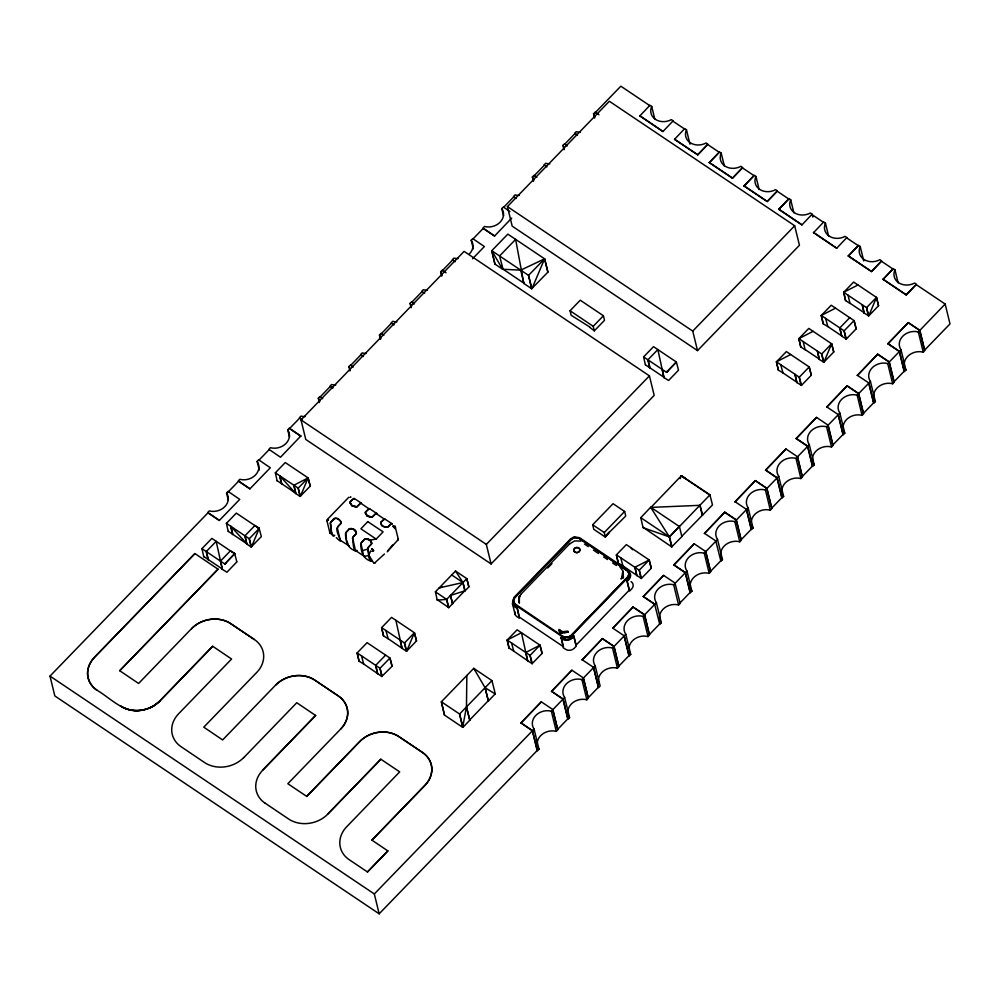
<?xml version="1.0" encoding="UTF-8"?>
<svg xmlns="http://www.w3.org/2000/svg" width="1000" height="1000" viewBox="0 0 1000 1000"><rect width="100%" height="100%" fill="white"/><g stroke="black" fill="none" stroke-linecap="round" stroke-linejoin="round"><path stroke-width="1.5" d="M466.85 675.462L466.463 706.925L462.663 727.325L444.438 715.05L441.362 701.787L473.738 668.35L491.938 680.6L495.213 693.587M573.837 550.2A3.062 2.55 -13.7 0 1 578.513 547.725L579.925 549.575L579.163 551.525A3.062 2.55 -13.7 0 1 575.225 552.288L573.763 550.363L574.525 548.413M371.512 561.3C367.812 560.15 368.9 551.775 367.7 548.688A2.163 0.963 -56.1 0 1 368.212 547.4L371.675 543.65C371.737 540.188 367.775 538.2 364.725 538.975L361.337 542.638A2.338 1.037 -56.1 0 0 360.8 543.837C360.85 551.663 363.088 559.237 371.512 561.3L372.225 560.562A2.175 0.963 -56.1 0 1 370.763 560.788L368.913 555.35L368.013 548.275A2.163 0.963 -56.1 0 1 368.688 546.987L371.7 543.737C371.788 540.25 367.825 538.212 364.75 539.062L361.6 542.513A2.338 1.037 -56.1 0 0 361.05 543.7L363.35 554.763M236.775 561.7L234.725 553.75L211.875 538.4L201.95 548.65L206.287 551.562L208.475 559.725L203.85 556.613M232.512 534.5L230.75 526.287L244.95 535.8L246.788 544.038L251.188 547L261.337 536.587L259.188 528.475L236.337 513.112L226.412 523.375L230.75 526.287L232.938 534.438L228.312 531.325M277.162 480.962L275.338 472.812L285.262 462.55L308.113 477.912L310.262 486.087L300.113 496.438L295.75 493.537L279.675 475.712L281.875 483.875L277.238 480.763M381.788 676.488L363.688 663.988L361.488 655.825L357.15 652.925L367.088 642.663L389.95 658.025L392.062 666.263L389.95 658.025L380 668.263L381.788 676.488L392.013 666.325M401.987 648.238L388.162 638.7L385.95 630.538L381.625 627.65L391.55 617.388L414.4 632.75L416.55 640.85L406.625 651.2L402.088 648.413L395.875 620.3M437.212 599.975L435.4 591.825L455.525 571.025L466.775 578.612L450.487 595.45L452.612 603.638L448.812 607.612L437.287 599.775M509.05 648.275L507.212 640.037L521.45 632.725L527.612 660.788L532.137 663.662L542.137 653.337L539.987 645.175L517.137 629.812L507.212 640.037L511.538 642.962L513.737 651.137L509.113 648.025M519.025 599.125L519.325 603.15L519.388 598.075M527.562 660.662L513.737 651.137M645.425 365.062L643.6 356.912L653.525 346.65L657.837 349.562L664 377.638L668.6 380.475L678.512 370.188L676.375 362.013L657.837 349.562L647.938 359.812L650.125 367.975L645.5 364.862M641.338 578.475L622.938 565.938L620.737 557.775L616.413 554.85L626.35 544.612L649.188 559.975L651.3 568.212L641.413 578.438L639.25 570.212L620.737 557.775M680.2 478.675L681.287 475.838L684.912 478.062L681.287 475.838L650.938 507.4L679.425 526.55L681.875 536.625L671.688 546.875L643.088 527.337M681.637 475.975L709.938 494.862L712.487 504.938L681.812 536.3M819.212 359.263L817.4 351.1L798.863 338.65L808.8 328.413L831.637 343.775L833.75 352.013L823.787 362.262L819.262 359.387M326.975 520.862L327.475 519.663A2.175 1.713 -5.3 0 0 326.975 520.862L329.9 532.913M387.225 551.862L397.7 540.125A2.25 1.762 -5.2 0 0 398.2 538.925L395.213 526.737M520.9 594.325L518.775 598.112L519.087 602.137M397.713 540.425L397.912 539.862A2.175 1.7 -5.7 0 0 398.2 538.925M337.2 527.837C334.875 532.388 346.213 547.612 336.3 537.638M327.488 519.3L348.825 497.238M370.588 550.837L368.913 555.35L373.45 562.587M208.038 559.775L206.287 551.562L216.188 541.312L222.35 569.375L226.95 572.225L236.875 561.862M468.9 586.85L466.775 578.612L468.85 586.912L465.188 590.7L450.487 595.45L446.65 599.388L437.325 600.15M518.775 598.112L519.562 596.125M475.688 670.65L473.738 668.35L485.062 687.7L488.387 700.987L495.312 693.763M825.612 318.387L839.825 327.912L841.65 336.15L846.35 339.012L856.175 328.837L854.075 320.6L831.213 305.238L821.287 315.475L823.213 323.812L827.812 326.562L825.612 318.387L821.287 315.475L835.525 308.15M255.05 525.513L259.188 528.475L251.475 546.888L249.275 538.713L244.95 535.8L254.875 525.562M416.475 641.038L414.4 632.75L406.688 651.15L404.487 642.975L385.95 630.538M833.75 352.013L831.637 343.775L823.925 362.188L821.712 354L817.4 351.1L819.325 359.438M878.562 305.725L876.488 297.425L868.775 315.837L864.112 313.038L862.25 304.75L843.713 292.3L853.65 282.062L876.488 297.425L878.562 305.725L868.775 315.837L866.562 307.65L862.25 304.75L864.175 313.087M395.1 528.35L395.35 527.175A2.175 1.887 -24.5 0 0 394.613 526.013A2.25 1.95 -24.3 0 1 395.35 527.175L395.35 527.275A2.175 1.887 -24.3 0 1 395.112 528.35L394.9 528.65M513.663 600.087C511.613 603.212 514.35 606.55 517.163 607.913L519.425 617.163L563.438 646.725L561.188 637.475L563.263 647.763L565.575 649.312A6.225 5.175 -13.7 0 0 574.288 648.213L576.325 646.112L573.9 636.175L570.35 638.25M628.85 577.775L626.962 580.95L629.212 590.212L575.938 645.275L573.675 636.025M513.25 600.262L512.475 603.675L515.15 614.513M222.413 569.425L220.475 561.1L230.4 550.85L234.725 553.538L224.812 564.012L206.287 551.562M666.7 372.238L676.375 362.013L666.462 372.262L667.725 370.85L666.462 372.262L643.6 356.912M337.887 526.775L341.112 523.188L340.487 520.812L337.512 518.575A6.112 5.075 -13.7 0 0 334.15 518.438L330.75 522.087A2.338 1.037 -56.1 0 0 330.213 523.3C330.913 524.5 330.85 539.5 334.688 535.35M337.788 526.625L341.112 523.188M523.875 283.163L503.025 269.163L499.588 255.95L515.625 239.387L523.812 283.425L531.688 288.712L547.925 272.125L544.6 258.837L507.825 234.137L491.775 250.712L494.938 264.075L502.65 269.25L520.75 270.138L544.6 258.837L547.888 272.175M444.525 715.15L441.362 701.787L459.575 714.025L463.025 727.237L469.825 720.163L466.463 706.925L491.938 680.6M495.238 693.95L485.062 687.7L488.387 700.987M542.062 653.462L539.987 645.175L525.75 652.487L511.538 642.962M651.263 568.275L649.188 559.975L634.938 567.288L636.775 575.538M780.763 364.738L794.975 374.263L796.8 382.5L801.5 385.363L811.325 375.188L809.212 366.95L786.375 351.587L776.438 361.825L778.363 370.163L782.962 372.912L780.763 364.738L776.438 361.825L790.675 354.513M387.75 550.75L392.663 544.963M225.3 563.562L224.812 564.012L226.075 562.587M609.087 532.225L605.938 535.675L625.75 516.025L624.637 511.488L613.05 503.7L592.675 524.775L593.775 529.312L605.363 537.1L609.312 532.375M340.975 522L338.738 519.15A6.225 5.225 -15.9 0 0 335.163 518.387L331.025 521.975A2.338 1.037 -56.1 0 0 330.462 523.15C331.425 525.8 330.35 535.775 334.375 535.6M364.387 556.375L355.475 550.513L352.675 538.212A2.338 1.037 -56.1 0 1 353.188 537.038L356.413 533.462C356.5 530 352.55 527.875 349.462 528.8L346.312 532.25A2.338 1.037 -56.1 0 0 345.75 533.425L346.475 539.15M605.363 537.1L604.25 532.55L624.637 511.488M643.012 527.525L640.788 517.688L650.55 507.35M672.05 546.788L669.425 536.925L679.225 526.55L669.425 536.925L671.612 546.838M219.35 520.438L207.725 512.5L209.275 510.9A14.013 11.638 -13.7 0 0 224.862 506.625A14.013 11.638 -13.7 0 0 226.562 493.025L228.113 491.425L239.737 499.375L219.35 520.438L208 512.812L50 676.1L54.837 695.95L379.162 913.812L537.163 750.537L532.325 730.688L520.938 722.887L541.325 701.825L552.9 709.6L557.825 729.788L556.287 731.388A14.013 11.638 -13.7 0 0 537.225 743.225M249.925 488.837L238.3 480.887L239.85 479.3A14.013 11.638 -13.7 0 0 255.45 475.025A14.013 11.638 -13.7 0 0 257.15 461.425L258.688 459.825L270.312 467.775L249.925 488.837L238.575 481.213L228.388 491.75M300.85 436L280.512 457.238L268.888 449.288L270.425 447.7A14.013 11.638 -13.7 0 0 286.025 443.425A14.013 11.638 -13.7 0 0 287.725 429.812L289.275 428.225L300.9 436.175L289.55 428.55L299.738 418.013M319.363 402.537L318.312 398.212L319.85 396.625L322.425 398.35M349.95 370.938L348.888 366.613L350.438 365.012L353.225 367.038M380.525 339.338L379.475 335.012L381.012 333.413L383.812 335.438M411.1 307.738L410.05 303.412L411.587 301.812L414.162 303.538M441.688 276.137L440.625 271.8L442.175 270.212L446.037 272.8M469.513 253.812A14.013 11.638 -13.7 0 0 471.213 240.2L472.75 238.612L484.375 246.55L472.575 258.75M511.7 218.113L494.575 236.025L482.95 228.075L484.487 226.475A14.013 11.638 -13.7 0 0 500.087 222.213A14.013 11.638 -13.7 0 0 501.788 208.6L503.338 207L509.913 211.562M533.425 181.325L532.375 177L533.913 175.4L536.487 177.125M564 149.725L562.95 145.4L564.5 143.8L567.075 145.525M594.587 118.125L593.525 113.787L595.075 112.2L598.938 114.787M258.962 460.15L269.163 449.613M350.7 365.337L360.9 354.8L363.425 356.5M381.287 333.738L391.475 323.2M422.062 291.6L411.863 302.137L414.387 303.825M473.025 238.925L483.225 228.4L494.575 236.025M503.612 207.325L513.8 196.8M544.375 165.188L534.188 175.725L536.712 177.425M301 419.925L464.1 251.375L649.425 375.863L654.188 395.387L491.087 563.938L305.763 439.438L301 419.925L486.337 544.412L491.087 563.938M507.425 206.6L609.35 101.263L794.688 225.763L799.438 245.275L697.513 350.613L512.175 226.125L507.425 206.6L692.75 331.1L697.513 350.613M327.825 813.988L380.825 759.2L399.688 771.875L346.712 826.737A28.012 23.287 -13.7 0 0 349.212 859.7L367.475 871.975L387.863 850.913L371.887 840.113L424.9 785.337A28.012 23.287 -13.7 0 0 422.4 752.362L398.9 736.587A28.012 23.287 -13.7 0 0 359.7 741.538L306.712 796.4L287.85 783.725L340.838 728.863A28.012 23.287 -13.7 0 0 338.363 695.987L314.837 680.113A28.012 23.287 -13.7 0 0 275.637 685.075L222.65 739.938L203.775 727.175L256.775 672.4A28.012 23.287 -13.7 0 0 254.275 639.438L230.775 623.65A28.012 23.287 -13.7 0 0 191.575 628.6L138.6 683.462L119.712 670.713L218.05 569.188L194.875 553.538L94.5 657.25A28.012 23.287 -13.7 0 0 97.013 690.225C110.525 698.112 123.338 713.062 140.638 710.438C147.787 709.425 154.588 706.225 159.725 701.137L212.712 646.275L159.7 701.05C149.787 711.287 132.675 713.775 120.525 706.087M194.887 553.625L94.525 657.337A28.012 23.287 -13.7 0 0 97.025 690.312M639.8 115.962L649.95 105.262L651.712 106.438A14.013 11.638 -13.7 0 0 655.425 119.362A14.013 11.638 -13.7 0 0 671.363 119.637L673.112 120.825L662.962 131.525L639.763 115.787L662.962 131.525M119.712 670.713L218.05 569.188M224.812 564.012L234.725 553.75L234.112 553.237L234.725 553.75M697.712 154.863L674.55 139.3L684.7 128.6L686.462 129.775A14.013 11.638 -13.7 0 0 690.175 142.7A14.013 11.638 -13.7 0 0 706.112 142.988L707.862 144.162L697.712 154.863L707.7 144.537L719.287 152.325L709.3 162.65L732.463 178.212L742.45 167.887L754.038 175.662L744.05 185.987L767.212 201.55L777.2 191.225L788.787 199.013L778.8 209.325L801.963 224.887L812.113 214.188L810.362 213.012A14.013 11.638 -13.7 0 1 794.412 212.725A14.013 11.638 -13.7 0 1 790.7 199.812L788.95 198.625L778.8 209.325M361.388 503.175L354.212 498.4A2.338 1.037 -56.1 0 0 353.4 498.65L350.05 502L351.812 505.65L357 506.675L360.45 503.25A2.338 1.037 -56.1 0 1 361.238 503.088L361.488 503.325M709.3 162.65L719.45 151.938L721.2 153.125A14.013 11.638 -13.7 0 0 724.912 166.05A14.013 11.638 -13.7 0 0 740.863 166.325L742.613 167.5L732.463 178.212M589.775 327.013L571.163 315.275L570.05 310.738L580.25 300.2L603.413 315.763L604.525 320.3L594.325 330.838L589.575 327.225M367.8 521.6L360.887 528.812L376.175 539.075L383.1 531.862L367.812 521.65M391.925 524.212L391.775 524.012A2.163 0.963 -56.1 0 0 390.988 524.062L387.6 527.3L382.388 526.2L380.625 522.55L383.975 519.188A2.338 1.037 -56.1 0 1 384.8 518.938L392.075 523.862M356.225 551.025C347.8 548.962 345.562 541.4 345.5 533.562A2.338 1.037 -56.1 0 1 346.037 532.362L349.438 528.713C352.475 528.013 356.45 529.888 356.388 533.375L353.075 536.9A2.338 1.037 -56.1 0 0 352.488 538.1C353.05 539.412 353.062 554.4 356.938 550.3M380.625 522.55L381.5 525.25L384.762 527.212L387.575 527.212L390.763 523.962A2.163 0.963 -56.1 0 1 391.7 523.587L391.912 523.675M594.325 330.838L593.212 326.3L603.413 315.763M744.05 185.987L754.2 175.287L755.95 176.462A14.013 11.638 -13.7 0 0 759.663 189.387A14.013 11.638 -13.7 0 0 775.612 189.675L777.362 190.85L767.212 201.55M243.787 757.6L296.775 702.738L315.65 715.5L262.65 770.275A28.012 23.287 -13.7 0 0 265.15 803.238M262.625 770.188L315.637 715.413M486.337 544.412L649.425 375.863M692.75 331.1L794.688 225.763M377.537 673.587L375.7 665.337L385.613 655.113M452.575 603.45L464.75 590.763L462.95 582.537L455.525 571.025M813.55 232.675L823.7 221.975L825.45 223.15A14.013 11.638 -13.7 0 0 829.163 236.075A14.013 11.638 -13.7 0 0 845.113 236.35L846.862 237.537L836.712 248.238L813.512 232.5L836.712 248.238M871.462 271.575L848.3 256.012L858.45 245.312L860.2 246.488A14.013 11.638 -13.7 0 0 863.913 259.413A14.013 11.638 -13.7 0 0 879.862 259.7L881.612 260.875L871.462 271.575L881.45 261.25L893.037 269.037L883.05 279.363L906.213 294.925L916.2 284.6L945.163 304.05L950 323.9L924.513 350.238M520.925 594.2L569.85 543.638M848.3 256.012L858.288 245.688L846.7 237.913M547.725 567.987L551.975 563.587M514.95 611.838A6.225 5.175 -13.7 0 0 516.925 616.638L519.237 618.188L517.163 607.913M380.85 759.287L327.85 814.062A28.012 23.287 -13.7 0 1 288.65 819.025L265.125 803.15M883.05 279.363L893.2 268.65L894.95 269.837A14.013 11.638 -13.7 0 0 898.662 282.762A14.013 11.638 -13.7 0 0 914.613 283.038L916.363 284.212L906.213 294.925M841.75 336.262L839.825 327.912L849.725 317.688M469.725 719.925L488.075 700.962M371.912 840.2L424.925 785.413A28.012 23.287 -13.7 0 0 422.413 752.45L398.925 736.663A28.012 23.287 -13.7 0 0 359.725 741.625L306.712 796.4M679.425 526.55L709.938 494.862M573.9 636.175C571.112 640.738 564.6 641.85 560.837 637.837M631.1 581.6A6.225 5.175 -13.7 0 1 631.65 588.925L629.612 591.038L627.188 581.112C630.288 579.15 632.45 574.1 628.675 571.675M557.55 729.463L567.75 718.938L562.913 699.075L551.512 691.287L571.9 670.212L583.488 678L588.413 698.188L586.862 699.788A14.013 11.638 -13.7 0 0 573.1 702.45A14.013 11.638 -13.7 0 0 567.95 713.75M602.487 638.612L582.137 659.85L602.487 638.612L614.062 646.4L618.987 666.587L617.438 668.188A14.013 11.638 -13.7 0 0 598.387 680.013M633.062 607.013L612.712 628.25L633.062 607.013L644.65 614.788L649.562 634.987L648.025 636.575A14.013 11.638 -13.7 0 0 628.975 648.413M675.037 583.2L680.15 603.375L678.6 604.975A14.013 11.638 -13.7 0 0 663 609.25A14.013 11.638 -13.7 0 0 661.3 622.85L659.762 624.45L654.65 604.275L643.25 596.475L663.637 575.413L675.225 583.188M679.875 603.062L690.062 592.525L685.225 572.675L673.838 564.875L694.225 543.812L705.8 551.587L710.725 571.775L709.188 573.375A14.013 11.638 -13.7 0 0 690.138 585.212M724.8 512.2L704.463 533.438L724.8 512.2L736.388 519.987L741.312 540.175L739.762 541.775A14.013 11.638 -13.7 0 0 725.512 544.812A14.013 11.638 -13.7 0 0 721.087 556.763M755.387 480.6L735.037 501.838L755.387 480.6L766.963 488.387L771.888 508.575L770.337 510.175A14.013 11.638 -13.7 0 0 751.287 522M771.612 508.25L781.812 497.713L776.963 477.863L765.575 470.062L785.962 449L797.55 456.775L802.463 476.975L800.925 478.562A14.013 11.638 -13.7 0 0 787.163 481.238A14.013 11.638 -13.7 0 0 782.013 492.525M796.162 438.462L816.538 417.4L828.125 425.175L833.05 445.375L831.5 446.962A14.013 11.638 -13.7 0 0 815.9 451.238A14.013 11.638 -13.7 0 0 814.2 464.837L812.663 466.438L807.738 446.25L796.162 438.462L807.55 446.262L812.387 466.112L802.2 476.65L797.35 456.8M847.125 385.8L826.775 407.038L847.125 385.8L858.713 393.575L863.625 413.762L862.087 415.363A14.013 11.638 -13.7 0 0 843.037 427.2M877.7 354.188L857.362 375.425L877.7 354.188L889.287 361.975L894.212 382.163L892.663 383.762A14.013 11.638 -13.7 0 0 878.413 386.8A14.013 11.638 -13.7 0 0 873.988 398.75M877.75 354.363L889.1 361.987L893.938 381.838L904.125 371.3L899.287 351.45L887.9 343.663L908.288 322.587L919.862 330.375L924.788 350.562L923.25 352.163A14.013 11.638 -13.7 0 0 904.2 363.988M520.975 723.05L541.325 701.825M551.55 691.45L571.9 670.212M643.3 596.65L663.637 575.413M673.875 565.05L694.225 543.812M765.612 470.238L785.962 449M796.2 438.638L816.538 417.4M887.938 343.825L908.288 322.587M379.162 913.812L374.325 893.962L534.062 729.075A14.013 11.638 -13.7 0 1 535.763 715.462A14.013 11.638 -13.7 0 1 551.362 711.2L564.637 697.475A14.013 11.638 -13.7 0 1 566.337 683.863A14.013 11.638 -13.7 0 1 581.938 679.587L595.225 665.863A14.013 11.638 -13.7 0 1 596.925 652.262A14.013 11.638 -13.7 0 1 612.525 647.987L625.8 634.263A14.013 11.638 -13.7 0 1 627.5 620.662A14.013 11.638 -13.7 0 1 643.1 616.388L656.388 602.663A14.013 11.638 -13.7 0 1 658.088 589.062A14.013 11.638 -13.7 0 1 673.675 584.788L686.963 571.062A14.013 11.638 -13.7 0 1 688.662 557.45A14.013 11.638 -13.7 0 1 704.262 553.188L717.537 539.462A14.013 11.638 -13.7 0 1 719.237 525.85A14.013 11.638 -13.7 0 1 734.837 521.587L748.125 507.85A14.013 11.638 -13.7 0 1 749.825 494.25A14.013 11.638 -13.7 0 1 765.425 489.975L778.7 476.25A14.013 11.638 -13.7 0 1 780.4 462.65A14.013 11.638 -13.7 0 1 796 458.375L809.287 444.65A14.013 11.638 -13.7 0 1 810.987 431.05A14.013 11.638 -13.7 0 1 826.587 426.775L839.862 413.05A14.013 11.638 -13.7 0 1 841.562 399.438A14.013 11.638 -13.7 0 1 857.163 395.175L870.45 381.45A14.013 11.638 -13.7 0 1 872.15 367.837A14.013 11.638 -13.7 0 1 887.738 363.575L901.025 349.85A14.013 11.638 -13.7 0 1 902.725 336.238A14.013 11.638 -13.7 0 1 918.325 331.962L945.163 304.05M659.488 624.125L649.3 634.663L644.45 614.8L633.1 607.175M720.65 560.925L710.45 571.45L705.612 551.6M534.062 729.075L538.987 749.262L537.438 750.863L532.513 730.675L520.938 722.887M564.637 697.475L569.562 717.663L568.025 719.262L563.1 699.062L551.512 691.287M625.8 634.263L630.725 654.45L629.175 656.05L624.263 635.862L612.675 628.075M686.963 571.062L691.888 591.25L690.337 592.85L685.413 572.663L673.838 564.875M717.537 539.462L722.463 559.65L720.925 561.25L715.812 541.062M748.125 507.85L753.05 528.05L751.5 529.637L746.575 509.45L735 501.675M778.7 476.25L783.625 496.45L782.075 498.038L777.163 477.85L765.575 470.062M839.862 413.05L844.788 433.237L843.238 434.837L838.325 414.65L826.737 406.863M870.45 381.45L875.362 401.637L873.825 403.237L868.9 383.038L857.312 375.262M901.025 349.85L905.95 370.037L904.4 371.625L899.475 351.438L887.9 343.663M259.188 528.475L257.5 527.238L259.188 528.475L249.275 538.713L251.038 546.95M414.4 632.75L404.487 642.975L406.325 651.237M831.637 343.775L821.712 354L823.487 362.238M876.488 297.425L866.562 307.65L868.337 315.887M539.987 645.175L530.05 655.413L531.912 663.675M649.188 559.975L639.25 570.212L641.038 578.438M350.125 502.925L351.812 505.65L355.588 506.887L357.013 506.763L360.238 503.638A2.338 1.037 -56.1 0 1 361.037 503.413L369.688 509.275M369.5 508.675A2.338 1.037 -56.1 0 0 368.688 508.913L365.337 512.275L367.1 515.925L372.312 517.025L375.525 513.9A2.338 1.037 -56.1 0 1 376.325 513.688L384.975 519.538M380.65 522.638L383.963 519.45A2.338 1.037 -56.1 0 1 384.738 519.312L384.875 519.4M569.837 543.763L574.7 540.887L581.05 541.112M375.288 562.362L384.462 554M574.562 548.575L576.688 547.55L579.263 548.3A3.025 2.512 -13.7 0 1 579.963 549.95A3.062 2.55 -13.7 0 1 579.2 551.688L577.075 552.725L574.5 551.962A3.025 2.512 -13.7 0 1 573.8 550.312M154.262 705.562L159.725 701.137M388.1 638.75L383.462 635.85L381.625 627.65L383.55 635.962M363.688 663.988L359 661.137L357.15 652.925L359.087 661.237M465.125 590.75L462.95 582.537L451.712 574.963M848.037 295.212L850.025 303.488L845.55 300.538L843.713 292.3L857.962 284.988M803.188 341.562L805.175 349.837L800.7 346.887L798.863 338.65L813.1 331.337M622.938 565.938L618.275 563.15L616.413 554.85L618.25 563.088M154.925 705.037C144.812 711.712 130.875 712.613 120.5 706.012M356.625 550.538L355.613 550.688M275.338 472.812L293.875 485.238L308.113 477.912L310.188 486.213M622.013 576.275L622.837 570.85L619.963 567.013M442.1 586.962L439.212 587.888L462.95 582.537M361.763 550.887L367.688 549.062M349.375 546.025L340.188 540.25L337.375 527.95A2.338 1.037 -56.1 0 1 338 526.6M567.875 631.1L563.1 631.7L558.8 630.212M355.588 506.887L357.013 506.763M365.412 513.2L367.1 515.925L370.875 517.15L372.287 516.95L375.737 513.525A2.338 1.037 -56.1 0 1 376.525 513.362L376.788 513.587M363.675 556.462L368.713 555.562M365.737 538.85L369.938 540.112L376.175 539.075M370.875 517.15L372.312 517.025M356.337 532.612L353.55 529.188L349.462 528.8M366.163 538.913L364.75 539.062M650.938 507.4L700 505.325L702.638 515.188M355.975 506.8L352.413 506.012L350.188 503.188L350.05 502L353.387 498.913A2.338 1.037 -56.1 0 1 354.15 498.762L354.4 499M371.275 517.075L367.713 516.287L365.475 513.462L365.337 512.275L368.675 509.175A2.338 1.037 -56.1 0 1 369.438 509.038L369.588 509.125M562.725 638.325L565.125 638.787L561.375 637.612M643.125 527.7L669.425 536.925L650.738 507.4M369.5 508.675L376.675 513.45M561.337 637.438L563.387 638.413M702.2 515.237L700 505.325M462.6 727.3L459.575 714.025L466.463 706.925L469.762 720.288M682.562 476.5L681.287 475.838L709.938 495.075M559.125 629.462L560.575 630.237M563.325 636.5L567.675 637.275L570.95 635.538L627.625 576.962L628.95 574.3L628 571.3L578.95 538.188L574.6 537.413L571.325 539.15L514.65 597.725L513.325 600.388L514.275 603.387L563.362 636.663L568.138 637.35L570.988 635.7L628.4 576.188L628.888 573.013L627.175 570.725L578.987 538.35L574.225 537.663L571.375 539.312L514.7 597.888L513.35 600.925L515.175 604.3M570.05 310.738L593.212 326.3M494.938 264.075L491.775 250.712L528.525 275.387L531.975 288.612L544.6 258.837L528.525 275.387L531.55 288.663M361.488 655.825L380 668.263L382.225 676.438M649.788 105.638L620.837 86.188L595.35 112.525L597.875 114.213M672.95 121.2L684.538 128.975M811.95 214.575L823.538 222.35M697.675 154.7L674.55 139.3M709.262 162.475L732.425 178.038M744.013 185.825L767.175 201.388M778.763 209.163L801.963 224.887M848.25 255.85L871.425 271.413M883 279.188L906.175 294.75M908.325 322.762L919.675 330.387L924.175 348.825M850.238 303.387L864.137 312.725M577.263 135L574.688 133.262L576.237 131.675A14.013 11.638 -13.7 0 0 580.375 132.188M577.487 135.287L574.963 133.588L564.763 144.125L567.288 145.812M827.812 326.562L841.712 335.9M546.9 166.887L544.113 164.862L545.65 163.275A14.013 11.638 -13.7 0 0 549.8 163.787M805.387 349.738L819.287 359.075M847.163 385.962L858.512 393.587L863.35 413.438L873.55 402.912L868.713 383.05M782.962 372.912L796.862 382.25M516.325 198.487L513.525 196.475L515.075 194.875A14.013 11.638 -13.7 0 0 519.212 195.387M650.125 367.975L664.025 377.312M454.938 261.4L452.362 259.675L453.913 258.075A14.013 11.638 -13.7 0 0 458.062 258.587M455.163 261.688L452.638 260L442.45 270.538L444.975 272.225M755.425 480.775L766.775 488.4L771.275 506.838M424.588 293.3L421.788 291.275L423.338 289.688A14.013 11.638 -13.7 0 0 427.475 290.2M724.837 512.375L736.2 520M394 324.9L391.213 322.875L392.75 321.287A14.013 11.638 -13.7 0 0 396.9 321.8M704.412 533.275L716 541.05M640.788 517.688L669.425 536.925M363.2 356.213L360.625 354.487L362.175 352.887A14.013 11.638 -13.7 0 0 366.312 353.4M592.675 524.775L604.25 532.55M584.462 544.05L588.288 546.625M593.4 550.062L598.513 553.5M603.625 556.938L607.463 559.513M612.575 562.938L616.413 565.513M332.625 387.812L330.05 386.087L331.587 384.487A14.013 11.638 -13.7 0 0 335.737 385M643.25 596.475L654.837 604.263M332.837 388.1L330.325 386.413L320.125 396.938L322.65 398.638M302.262 419.7L299.462 417.688L301.012 416.087A14.013 11.638 -13.7 0 0 305.163 416.6M602.525 638.787L613.875 646.413L618.713 666.263L628.913 655.725L624.062 635.875M561.188 637.475C564.837 640.9 570.825 640.138 573.538 635.95A8.888 7.388 -13.7 0 1 570.562 637.962M516.825 608.263L513.538 605.862L512.475 603.675M582.1 659.688L593.675 667.463L598.6 687.65L600.138 686.062L595.225 665.863M281.875 483.875L295.775 493.212L293.875 485.238L298.2 488.15L300.4 496.325L308.113 477.912L298.2 488.15L299.975 496.388M435.4 591.825L446.65 599.388L448.875 607.562M232.938 534.438L246.838 543.775L230.75 526.287M208.475 559.725L222.375 569.062M254.3 639.513L230.8 623.737A28.012 23.287 -13.7 0 0 191.6 628.688M212.712 646.275L231.588 659.025L178.588 713.8A28.012 23.287 -13.7 0 0 181.062 746.688L204.587 762.562A28.012 23.287 -13.7 0 0 243.762 757.513M50 676.1L374.325 893.962M839.825 327.912L844.125 330.838L846.35 339.012M393.35 526.625L394.6 527.962L393.75 526.962M393.363 526.638L394.125 527.35M516.975 607.775L514.938 605.625M845.588 300.587L843.713 292.3M823.213 323.812L821.287 315.475M778.363 370.163L776.438 361.825M664 377.638L662.125 369.35M402.038 648.363L400.163 640.062M515.35 606.15L516.925 607.612M369.938 540.112L371.625 542.875M373.088 549.75C370.688 547.975 371.45 548.525 373.3 550.05M630.675 547.537L632.663 549.738M348.663 546.013L346.675 540.413M491.775 250.712L502.587 269.212M629.513 573.225L629.95 576.788L627.013 580.7A8.888 7.388 -13.7 0 0 628.737 577.837M801.5 385.363L799.275 377.188L794.975 374.263L796.888 382.612M532.275 663.575L530.05 655.413L525.75 652.487L527.675 660.837M811.287 375.25L809.212 366.95L799.275 377.188L801.062 385.412M856.137 328.9L854.075 320.6L844.125 330.838L845.913 339.062M450.487 595.45L452.55 603.763M918.325 331.962L923.25 352.163M894.95 269.837L898.112 282.812M860.2 246.488L863.725 260.912M887.738 363.575L892.663 383.762M825.45 223.15L828.612 236.125M857.163 395.175L862.087 415.363M812.113 214.188L812.825 217.075M790.7 199.812L793.875 212.787M838.125 414.663L842.975 434.513L832.775 445.05L827.938 425.188M826.587 426.775L831.5 446.962M755.95 176.462L759.125 189.45M809.287 444.65L814.2 464.837M796 458.375L800.925 478.562M721.2 153.125L724.375 166.1M686.462 129.775L689.975 144.2M765.425 489.975L770.337 510.175M651.712 106.438L654.875 119.412M746.388 509.462L751.225 529.312L741.038 539.85L736.538 521.413M734.837 521.587L739.762 541.775M704.262 553.188L709.188 573.375M673.675 584.788L678.6 604.975M656.388 602.663L661.3 622.85M643.1 616.388L648.025 636.575M612.525 647.987L617.438 668.188M501.788 208.6L503.55 215.812M593.488 667.475L598.325 687.325L588.138 697.862L583.638 679.425M581.938 679.587L586.862 699.788M471.213 240.2L473.325 248.85M552.712 709.613L557.212 728.05M551.362 711.2L556.287 731.388M287.725 429.812L289.488 437.025M387.863 850.913L367.475 871.975M257.15 461.425L259.262 470.075M226.562 493.025L228.325 500.238M520.75 270.138L523.9 283.538M798.863 338.65L800.788 346.987M634.938 567.288L636.862 575.638M507.212 640.037L509.137 648.388M375.7 665.337L377.625 673.688M293.875 485.238L295.8 493.587M244.95 535.8L246.875 544.15M226.412 523.375L228.238 531.525M201.95 548.65L203.775 556.8M446.65 599.388L448.438 607.612M647.938 359.812L649.688 368.038M279.675 475.712L281.438 483.938M905.95 370.037A14.013 11.638 -13.7 0 1 904.562 367.15M875.362 401.637A14.013 11.638 -13.7 0 1 874.338 399.75M844.788 433.237A14.013 11.638 -13.7 0 1 843.413 430.363M783.625 496.45A14.013 11.638 -13.7 0 1 782.6 494.562M753.05 528.05A14.013 11.638 -13.7 0 1 751.663 525.163M722.463 559.65A14.013 11.638 -13.7 0 1 721.438 557.762M691.888 591.25A14.013 11.638 -13.7 0 1 690.5 588.362M630.725 654.45A14.013 11.638 -13.7 0 1 629.35 651.575M598.763 683.175A14.013 11.638 -13.7 0 1 598.4 681.087M569.562 717.663A14.013 11.638 -13.7 0 1 568.538 715.775M538.987 749.262A14.013 11.638 -13.7 0 1 537.6 746.375M275.663 685.15A28.012 23.287 -13.7 0 1 314.862 680.2L338.363 695.987A28.012 23.287 -13.7 0 1 340.838 728.863M318.312 398.212A14.013 11.638 -13.7 0 1 319.788 401.488M348.888 366.613A14.013 11.638 -13.7 0 1 350.375 369.875M379.475 335.012A14.013 11.638 -13.7 0 1 380.95 338.275M410.05 303.412A14.013 11.638 -13.7 0 1 411.525 306.675M440.625 271.8A14.013 11.638 -13.7 0 1 442.113 275.075M532.375 177A14.013 11.638 -13.7 0 1 533.85 180.263M562.95 145.4A14.013 11.638 -13.7 0 1 564.438 148.663M593.525 113.787A14.013 11.638 -13.7 0 1 595.013 117.062M623.337 573.175L622.85 576.45L621.05 579.012L623.35 574.513L622.863 571.2L623.337 573.175M629.738 573.888L628.2 577.35L571.525 635.925L568.275 637.812L562.812 637.025L514.625 604.663L512.6 601.625L514.075 597.325L570.75 538.763L574.012 536.875L579.462 537.663L627.65 570.025L629.738 573.888M519.338 597.275L518.888 598.2L519.663 596.725L519.338 597.275M623.475 576.825L622.7 578.288L623.475 576.825M328.25 520.3C328.488 520.363 328.275 517.913 328.263 520.3M350.35 497.337L350.9 497.013L350.35 497.35M393.3 526.112L392.987 526.388A2.188 0.963 -56.1 0 1 393.562 525.925L393.3 526.112M373.612 550.662L372.175 551.225L373.612 550.662M331.7 533.787L330.075 533.275L331.7 533.787M568.125 632.112L562.05 632.6L559.05 631.225L564.3 632.863L568.125 632.112M375.125 562.863L373.812 562.775L375.125 562.863M561.912 633.337L560.25 632.812L561.912 633.337M330 531.562A2.25 1.95 -24.4 0 0 329.812 532.513A2.175 1.887 -24.2 0 1 330 531.562"/></g></svg>
